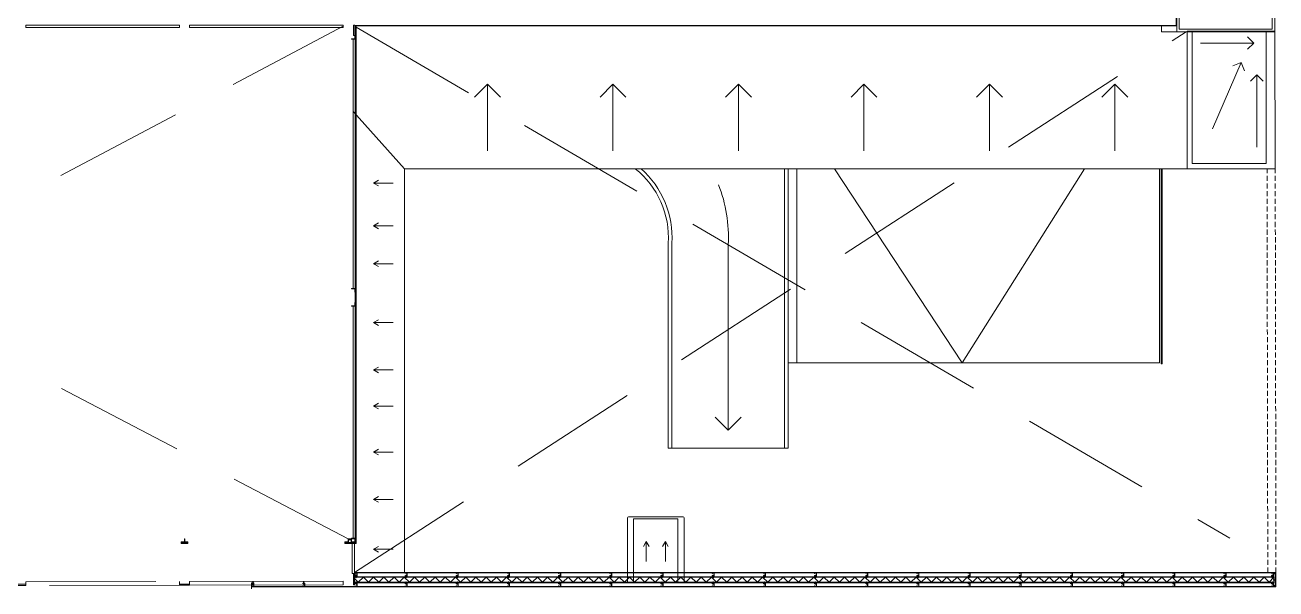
# Model space of a CAD drawing. Header units: millimetres. Extents: x 94 to 213, y 50 to 116.
# Drawn here: x 152 to 213.1, y 49.6 to 77.1 of the extents above; entities that cross this region are included whole.
import ezdxf

# ---------------------------------------------------------------- set-up
doc = ezdxf.new("R2010")
doc.units = ezdxf.units.MM
for name, pattern in [('HIDDEN', [9.525, 6.35, -3.175]), ('OCASA_TODAS_r08$0$CONTINUA', [0]), ('OCASA_TODAS_r08$0$HIDDEN', [0.375, 0.25, -0.125])]:
    doc.linetypes.add(name, pattern=pattern)
for name, color, linetype, lineweight in [('OCASA_TODAS_r08$0$CERRAMIENTO CHAPA', 252, 'Continuous', 20), ('OCASA_TODAS_r08$0$LINEA_DE_PROYECCION', 252, 'HIDDEN', 15), ('OCASA_TODAS_r08$0$MURO BLOQUE CEMENTO 12', 252, 'Continuous', 20), ('OCASA_TODAS_r08$0$MURO BLOQUE CEMENTO 18', 252, 'Continuous', 20), ('OCASA_TODAS_r08$0$REVOQUES', 251, 'Continuous', 15), ('OCASA_TODAS_r08$0$SEGUNDO PLANO', 251, 'Continuous', 15), ('OCASA_TODAS_r08$0$SOLADOS', 8, 'Continuous', 15), ('OCASA_TODAS_r08$0$VEREDA', 251, 'Continuous', 15), ('OCASA_TODAS_r08$0$VIGAS', 9, 'Continuous', 15)]:
    doc.layers.add(name, color=color, linetype=linetype, lineweight=lineweight)

# ---------------------------------------------------------------- blocks, each defined once
blk = doc.blocks.new('OCASA_TODAS_r08$0$DSDASSSSSSSS')
at = {"layer": 'OCASA_TODAS_r08$0$VEREDA'}
for p, q in [((-550.717634, -689.215439), (-595.694427, -689.215439)), ((-595.694427, -689.215439), (-595.694427, -689.515439)), ((-550.742634, -689.240439), (-595.669427, -689.240439)), ((-595.669427, -689.240439), (-595.669427, -689.490439)), ((-595.462634, -689.490439), (-595.212634, -689.240439)), ((-594.962634, -689.490439), (-595.212634, -689.240439)), ((-594.962634, -689.490439), (-594.712634, -689.240439)), ((-594.462634, -689.490439), (-594.712634, -689.240439)), ((-594.462634, -689.490439), (-594.212634, -689.240439)), ((-593.962634, -689.490439), (-594.212634, -689.240439)), ((-593.962634, -689.490439), (-593.712634, -689.240439)), ((-593.462634, -689.490439), (-593.712634, -689.240439)), ((-593.462634, -689.490439), (-593.212634, -689.240439)), ((-592.962634, -689.490439), (-593.212634, -689.240439)), ((-592.962634, -689.490439), (-592.712634, -689.240439)), ((-592.462634, -689.490439), (-592.712634, -689.240439)), ((-592.462634, -689.490439), (-592.212634, -689.240439)), ((-591.962634, -689.490439), (-592.212634, -689.240439)), ((-591.962634, -689.490439), (-591.712634, -689.240439)), ((-591.462634, -689.490439), (-591.712634, -689.240439)), ((-591.462634, -689.490439), (-591.212634, -689.240439)), ((-590.962634, -689.490439), (-591.212634, -689.240439)), ((-590.962634, -689.490439), (-590.712634, -689.240439)), ((-590.462634, -689.490439), (-590.712634, -689.240439)), ((-590.462634, -689.490439), (-590.212634, -689.240439)), ((-589.962634, -689.490439), (-590.212634, -689.240439)), ((-589.962634, -689.490439), (-589.712634, -689.240439)), ((-589.462634, -689.490439), (-589.712634, -689.240439)), ((-589.462634, -689.490439), (-589.212634, -689.240439)), ((-588.962634, -689.490439), (-589.212634, -689.240439)), ((-588.962634, -689.490439), (-588.712634, -689.240439)), ((-588.462634, -689.490439), (-588.712634, -689.240439)), ((-588.462634, -689.490439), (-588.212634, -689.240439)), ((-587.962634, -689.490439), (-588.212634, -689.240439)), ((-587.962634, -689.490439), (-587.712634, -689.240439)), ((-587.462634, -689.490439), (-587.712634, -689.240439)), ((-587.462634, -689.490439), (-587.212634, -689.240439)), ((-586.962634, -689.490439), (-587.212634, -689.240439)), ((-586.962634, -689.490439), (-586.712634, -689.240439)), ((-586.462634, -689.490439), (-586.712634, -689.240439)), ((-586.462634, -689.490439), (-586.212634, -689.240439)), ((-585.962634, -689.490439), (-586.212634, -689.240439)), ((-585.962634, -689.490439), (-585.712634, -689.240439)), ((-585.462634, -689.490439), (-585.712634, -689.240439)), ((-585.462634, -689.490439), (-585.212634, -689.240439)), ((-584.962634, -689.490439), (-585.212634, -689.240439)), ((-584.962634, -689.490439), (-584.712634, -689.240439)), ((-584.462634, -689.490439), (-584.712634, -689.240439)), ((-584.462634, -689.490439), (-584.212634, -689.240439)), ((-583.962634, -689.490439), (-584.212634, -689.240439)), ((-583.962634, -689.490439), (-583.712634, -689.240439)), ((-583.462634, -689.490439), (-583.712634, -689.240439)), ((-583.462634, -689.490439), (-583.212634, -689.240439)), ((-582.962634, -689.490439), (-583.212634, -689.240439)), ((-582.962634, -689.490439), (-582.712634, -689.240439)), ((-582.462634, -689.490439), (-582.712634, -689.240439)), ((-582.462634, -689.490439), (-582.212634, -689.240439)), ((-581.962634, -689.490439), (-582.212634, -689.240439)), ((-581.962634, -689.490439), (-581.712634, -689.240439)), ((-581.462634, -689.490439), (-581.712634, -689.240439)), ((-581.462634, -689.490439), (-581.212634, -689.240439)), ((-580.962634, -689.490439), (-581.212634, -689.240439)), ((-580.962634, -689.490439), (-580.712634, -689.240439)), ((-580.462634, -689.490439), (-580.712634, -689.240439)), ((-580.462634, -689.490439), (-580.212634, -689.240439)), ((-579.962634, -689.490439), (-580.212634, -689.240439)), ((-579.962634, -689.490439), (-579.712634, -689.240439)), ((-579.462634, -689.490439), (-579.712634, -689.240439)), ((-579.462634, -689.490439), (-579.212634, -689.240439)), ((-578.962634, -689.490439), (-579.212634, -689.240439)), ((-578.962634, -689.490439), (-578.712634, -689.240439)), ((-578.462634, -689.490439), (-578.712634, -689.240439)), ((-578.462634, -689.490439), (-578.212634, -689.240439)), ((-577.962634, -689.490439), (-578.212634, -689.240439)), ((-577.962634, -689.490439), (-577.712634, -689.240439)), ((-577.462634, -689.490439), (-577.712634, -689.240439)), ((-577.462634, -689.490439), (-577.212634, -689.240439)), ((-576.962634, -689.490439), (-577.212634, -689.240439)), ((-576.962634, -689.490439), (-576.712634, -689.240439)), ((-576.462634, -689.490439), (-576.712634, -689.240439)), ((-576.462634, -689.490439), (-576.212634, -689.240439)), ((-575.962634, -689.490439), (-576.212634, -689.240439)), ((-575.962634, -689.490439), (-575.712634, -689.240439)), ((-575.462634, -689.490439), (-575.712634, -689.240439)), ((-575.462634, -689.490439), (-575.212634, -689.240439)), ((-574.962634, -689.490439), (-575.212634, -689.240439)), ((-574.962634, -689.490439), (-574.712634, -689.240439)), ((-574.462634, -689.490439), (-574.712634, -689.240439)), ((-574.462634, -689.490439), (-574.212634, -689.240439)), ((-573.962634, -689.490439), (-574.212634, -689.240439)), ((-573.962634, -689.490439), (-573.712634, -689.240439)), ((-573.462634, -689.490439), (-573.712634, -689.240439)), ((-573.462634, -689.490439), (-573.212634, -689.240439)), ((-572.962634, -689.490439), (-573.212634, -689.240439)), ((-572.962634, -689.490439), (-572.712634, -689.240439)), ((-572.462634, -689.490439), (-572.712634, -689.240439)), ((-572.462634, -689.490439), (-572.212634, -689.240439)), ((-571.962634, -689.490439), (-572.212634, -689.240439)), ((-571.962634, -689.490439), (-571.712634, -689.240439)), ((-571.462634, -689.490439), (-571.712634, -689.240439)), ((-571.462634, -689.490439), (-571.212634, -689.240439)), ((-570.962634, -689.490439), (-571.212634, -689.240439)), ((-570.962634, -689.490439), (-570.712634, -689.240439)), ((-570.462634, -689.490439), (-570.712634, -689.240439)), ((-570.462634, -689.490439), (-570.212634, -689.240439)), ((-569.962634, -689.490439), (-570.212634, -689.240439)), ((-569.962634, -689.490439), (-569.712634, -689.240439)), ((-569.462634, -689.490439), (-569.712634, -689.240439)), ((-569.462634, -689.490439), (-569.212634, -689.240439)), ((-568.962634, -689.490439), (-569.212634, -689.240439)), ((-568.962634, -689.490439), (-568.712634, -689.240439)), ((-568.462634, -689.490439), (-568.712634, -689.240439)), ((-568.462634, -689.490439), (-568.212634, -689.240439)), ((-567.962634, -689.490439), (-568.212634, -689.240439)), ((-567.962634, -689.490439), (-567.712634, -689.240439)), ((-567.462634, -689.490439), (-567.712634, -689.240439)), ((-567.462634, -689.490439), (-567.212634, -689.240439)), ((-566.962634, -689.490439), (-567.212634, -689.240439)), ((-566.962634, -689.490439), (-566.712634, -689.240439)), ((-566.462634, -689.490439), (-566.712634, -689.240439)), ((-566.462634, -689.490439), (-566.212634, -689.240439)), ((-565.962634, -689.490439), (-566.212634, -689.240439)), ((-565.962634, -689.490439), (-565.712634, -689.240439)), ((-565.462634, -689.490439), (-565.712634, -689.240439)), ((-565.462634, -689.490439), (-565.212634, -689.240439)), ((-564.962634, -689.490439), (-565.212634, -689.240439)), ((-564.962634, -689.490439), (-564.712634, -689.240439)), ((-564.462634, -689.490439), (-564.712634, -689.240439)), ((-564.462634, -689.490439), (-564.212634, -689.240439)), ((-563.962634, -689.490439), (-564.212634, -689.240439)), ((-563.962634, -689.490439), (-563.712634, -689.240439)), ((-563.462634, -689.490439), (-563.712634, -689.240439)), ((-563.462634, -689.490439), (-563.212634, -689.240439)), ((-562.962634, -689.490439), (-563.212634, -689.240439)), ((-562.962634, -689.490439), (-562.712634, -689.240439)), ((-562.462634, -689.490439), (-562.712634, -689.240439)), ((-562.462634, -689.490439), (-562.212634, -689.240439)), ((-561.962634, -689.490439), (-562.212634, -689.240439)), ((-561.962634, -689.490439), (-561.712634, -689.240439)), ((-561.462634, -689.490439), (-561.712634, -689.240439)), ((-561.462634, -689.490439), (-561.212634, -689.240439)), ((-560.962634, -689.490439), (-561.212634, -689.240439)), ((-560.962634, -689.490439), (-560.712634, -689.240439)), ((-560.462634, -689.490439), (-560.712634, -689.240439)), ((-560.462634, -689.490439), (-560.212634, -689.240439)), ((-559.962634, -689.490439), (-560.212634, -689.240439)), ((-559.962634, -689.490439), (-559.712634, -689.240439)), ((-559.462634, -689.490439), (-559.712634, -689.240439)), ((-559.462634, -689.490439), (-559.212634, -689.240439)), ((-558.962634, -689.490439), (-559.212634, -689.240439)), ((-558.962634, -689.490439), (-558.712634, -689.240439)), ((-558.462634, -689.490439), (-558.712634, -689.240439)), ((-558.462634, -689.490439), (-558.212634, -689.240439)), ((-557.962634, -689.490439), (-558.212634, -689.240439)), ((-557.962634, -689.490439), (-557.712634, -689.240439)), ((-557.462634, -689.490439), (-557.712634, -689.240439)), ((-557.462634, -689.490439), (-557.212634, -689.240439)), ((-556.962634, -689.490439), (-557.212634, -689.240439)), ((-556.962634, -689.490439), (-556.712634, -689.240439)), ((-556.462634, -689.490439), (-556.712634, -689.240439)), ((-556.462634, -689.490439), (-556.212634, -689.240439)), ((-555.962634, -689.490439), (-556.212634, -689.240439)), ((-555.962634, -689.490439), (-555.712634, -689.240439)), ((-555.462634, -689.490439), (-555.712634, -689.240439)), ((-555.462634, -689.490439), (-555.212634, -689.240439)), ((-554.962634, -689.490439), (-555.212634, -689.240439)), ((-554.962634, -689.490439), (-554.712634, -689.240439)), ((-554.462634, -689.490439), (-554.712634, -689.240439)), ((-554.462634, -689.490439), (-554.212634, -689.240439)), ((-553.962634, -689.490439), (-554.212634, -689.240439)), ((-553.962634, -689.490439), (-553.712634, -689.240439)), ((-553.462634, -689.490439), (-553.712634, -689.240439)), ((-553.462634, -689.490439), (-553.212634, -689.240439)), ((-552.962634, -689.490439), (-553.212634, -689.240439)), ((-552.962634, -689.490439), (-552.712634, -689.240439)), ((-552.462634, -689.490439), (-552.712634, -689.240439)), ((-552.462634, -689.490439), (-552.212634, -689.240439)), ((-551.962634, -689.490439), (-552.212634, -689.240439)), ((-551.962634, -689.490439), (-551.712634, -689.240439)), ((-551.462634, -689.490439), (-551.712634, -689.240439)), ((-551.462634, -689.490439), (-551.212634, -689.240439)), ((-550.962634, -689.490439), (-551.212634, -689.240439)), ((-550.962634, -689.490439), (-550.742634, -689.240439)), ((-550.742634, -689.490439), (-550.742634, -689.240439)), ((-550.717634, -689.515439), (-550.717634, -689.215439)), ((-595.694427, -689.515439), (-550.717634, -689.515439)), ((-595.462634, -689.490439), (-595.669427, -689.283646)), ((-550.742634, -689.490439), (-595.669427, -689.490439))]:
    blk.add_line(p, q, dxfattribs=at)

msp = doc.modelspace()

# ---------------------------------------------------------------- linework, layer by layer
at = {"layer": 'OCASA_TODAS_r08$0$CERRAMIENTO CHAPA'}
for p, q in [((168.132089, 50.371963), (213.105738, 50.371963)), ((168.132089, 50.351963), (168.132089, 50.371963)), ((168.132089, 50.351963), (213.105738, 50.351963)), ((213.030944, 50.351963), (213.030944, 50.371963)), ((163.092174, 49.871933), (163.092174, 49.821963)), ((163.092174, 49.871933), (163.092174, 49.571933)), ((163.092174, 49.691963), (213.105738, 49.691963)), ((163.092174, 49.691963), (163.092174, 49.671963)), ((163.092174, 49.671963), (213.105738, 49.671963)), ((213.105738, 49.691963), (213.105738, 49.671963))]:
    msp.add_line(p, q, dxfattribs=at)
for points in [[(168.138934, 77.091177), (208.263616, 77.091177), (208.263616, 90.831086), (208.293616, 90.831086), (208.293616, 77.061177), (168.138934, 77.061177)], [(168.162321, 77.051825), (168.162177, 51.845998)], [(168.212177, 77.051825), (168.212177, 51.845998)], [(168.062344, 76.41977), (168.062324, 64.242894)], [(168.062265, 63.380894), (168.062246, 52.047998)], [(167.83341, 52.023899), (167.83341, 51.973899), (167.960178, 51.973899), (167.960178, 52.023899), (167.83341, 52.023899)], [(167.65341, 51.845998), (167.65341, 51.795998), (168.212177, 51.795998), (168.212177, 51.845998), (167.65341, 51.845998)], [(168.252089, 50.191963), (168.252089, 50.171963), (168.132089, 50.171963), (168.132089, 50.351963), (168.152089, 50.351963), (168.152089, 50.191963), (168.252089, 50.191963)], [(168.162089, 50.223963), (168.152089, 50.223963), (168.152089, 50.191963), (168.252089, 50.191963), (168.252089, 50.351963), (168.152089, 50.351963), (168.152089, 50.319963), (168.162089, 50.319963), (168.162089, 50.341963), (168.242089, 50.341963), (168.242089, 50.201963), (168.162089, 50.201963), (168.162089, 50.223963)], [(170.605526, 50.223963), (170.595526, 50.223963), (170.595526, 50.191963), (170.695526, 50.191963), (170.695526, 50.351963), (170.595526, 50.351963), (170.595526, 50.319963), (170.605526, 50.319963), (170.605526, 50.341963), (170.685526, 50.341963), (170.685526, 50.201963), (170.605526, 50.201963), (170.605526, 50.223963)], [(173.105526, 50.223963), (173.095526, 50.223963), (173.095526, 50.191963), (173.195526, 50.191963), (173.195526, 50.351963), (173.095526, 50.351963), (173.095526, 50.319963), (173.105526, 50.319963), (173.105526, 50.341963), (173.185526, 50.341963), (173.185526, 50.201963), (173.105526, 50.201963), (173.105526, 50.223963)], [(175.605526, 50.223963), (175.595526, 50.223963), (175.595526, 50.191963), (175.695526, 50.191963), (175.695526, 50.351963), (175.595526, 50.351963), (175.595526, 50.319963), (175.605526, 50.319963), (175.605526, 50.341963), (175.685526, 50.341963), (175.685526, 50.201963), (175.605526, 50.201963), (175.605526, 50.223963)], [(178.105526, 50.223963), (178.095526, 50.223963), (178.095526, 50.191963), (178.195526, 50.191963), (178.195526, 50.351963), (178.095526, 50.351963), (178.095526, 50.319963), (178.105526, 50.319963), (178.105526, 50.341963), (178.185526, 50.341963), (178.185526, 50.201963), (178.105526, 50.201963), (178.105526, 50.223963)], [(180.605526, 50.223963), (180.595526, 50.223963), (180.595526, 50.191963), (180.695526, 50.191963), (180.695526, 50.351963), (180.595526, 50.351963), (180.595526, 50.319963), (180.605526, 50.319963), (180.605526, 50.341963), (180.685526, 50.341963), (180.685526, 50.201963), (180.605526, 50.201963), (180.605526, 50.223963)], [(183.105526, 50.223963), (183.095526, 50.223963), (183.095526, 50.191963), (183.195526, 50.191963), (183.195526, 50.351963), (183.095526, 50.351963), (183.095526, 50.319963), (183.105526, 50.319963), (183.105526, 50.341963), (183.185526, 50.341963), (183.185526, 50.201963), (183.105526, 50.201963), (183.105526, 50.223963)], [(185.605526, 50.223963), (185.595526, 50.223963), (185.595526, 50.191963), (185.695526, 50.191963), (185.695526, 50.351963), (185.595526, 50.351963), (185.595526, 50.319963), (185.605526, 50.319963), (185.605526, 50.341963), (185.685526, 50.341963), (185.685526, 50.201963), (185.605526, 50.201963), (185.605526, 50.223963)], [(188.105526, 50.223963), (188.095526, 50.223963), (188.095526, 50.191963), (188.195526, 50.191963), (188.195526, 50.351963), (188.095526, 50.351963), (188.095526, 50.319963), (188.105526, 50.319963), (188.105526, 50.341963), (188.185526, 50.341963), (188.185526, 50.201963), (188.105526, 50.201963), (188.105526, 50.223963)], [(190.605526, 50.223963), (190.595526, 50.223963), (190.595526, 50.191963), (190.695526, 50.191963), (190.695526, 50.351963), (190.595526, 50.351963), (190.595526, 50.319963), (190.605526, 50.319963), (190.605526, 50.341963), (190.685526, 50.341963), (190.685526, 50.201963), (190.605526, 50.201963), (190.605526, 50.223963)], [(193.105526, 50.223963), (193.095526, 50.223963), (193.095526, 50.191963), (193.195526, 50.191963), (193.195526, 50.351963), (193.095526, 50.351963), (193.095526, 50.319963), (193.105526, 50.319963), (193.105526, 50.341963), (193.185526, 50.341963), (193.185526, 50.201963), (193.105526, 50.201963), (193.105526, 50.223963)], [(195.605526, 50.223963), (195.595526, 50.223963), (195.595526, 50.191963), (195.695526, 50.191963), (195.695526, 50.351963), (195.595526, 50.351963), (195.595526, 50.319963), (195.605526, 50.319963), (195.605526, 50.341963), (195.685526, 50.341963), (195.685526, 50.201963), (195.605526, 50.201963), (195.605526, 50.223963)], [(198.105526, 50.223963), (198.095526, 50.223963), (198.095526, 50.191963), (198.195526, 50.191963), (198.195526, 50.351963), (198.095526, 50.351963), (198.095526, 50.319963), (198.105526, 50.319963), (198.105526, 50.341963), (198.185526, 50.341963), (198.185526, 50.201963), (198.105526, 50.201963), (198.105526, 50.223963)], [(200.605526, 50.223963), (200.595526, 50.223963), (200.595526, 50.191963), (200.695526, 50.191963), (200.695526, 50.351963), (200.595526, 50.351963), (200.595526, 50.319963), (200.605526, 50.319963), (200.605526, 50.341963), (200.685526, 50.341963), (200.685526, 50.201963), (200.605526, 50.201963), (200.605526, 50.223963)], [(203.105526, 50.223963), (203.095526, 50.223963), (203.095526, 50.191963), (203.195526, 50.191963), (203.195526, 50.351963), (203.095526, 50.351963), (203.095526, 50.319963), (203.105526, 50.319963), (203.105526, 50.341963), (203.185526, 50.341963), (203.185526, 50.201963), (203.105526, 50.201963), (203.105526, 50.223963)], [(205.605526, 50.223963), (205.595526, 50.223963), (205.595526, 50.191963), (205.695526, 50.191963), (205.695526, 50.351963), (205.595526, 50.351963), (205.595526, 50.319963), (205.605526, 50.319963), (205.605526, 50.341963), (205.685526, 50.341963), (205.685526, 50.201963), (205.605526, 50.201963), (205.605526, 50.223963)], [(208.105526, 50.223963), (208.095526, 50.223963), (208.095526, 50.191963), (208.195526, 50.191963), (208.195526, 50.351963), (208.095526, 50.351963), (208.095526, 50.319963), (208.105526, 50.319963), (208.105526, 50.341963), (208.185526, 50.341963), (208.185526, 50.201963), (208.105526, 50.201963), (208.105526, 50.223963)], [(210.605526, 50.223963), (210.595526, 50.223963), (210.595526, 50.191963), (210.695526, 50.191963), (210.695526, 50.351963), (210.595526, 50.351963), (210.595526, 50.319963), (210.605526, 50.319963), (210.605526, 50.341963), (210.685526, 50.341963), (210.685526, 50.201963), (210.605526, 50.201963), (210.605526, 50.223963)], [(212.920944, 50.223963), (212.910944, 50.223963), (212.910944, 50.191963), (213.010944, 50.191963), (213.010944, 50.351963), (212.910944, 50.351963), (212.910944, 50.319963), (212.920944, 50.319963), (212.920944, 50.341963), (213.000944, 50.341963), (213.000944, 50.201963), (212.920944, 50.201963), (212.920944, 50.223963)], [(212.910944, 50.191963), (212.910944, 50.171963), (213.030944, 50.171963), (213.030944, 50.351963), (213.010944, 50.351963), (213.010944, 50.191963), (212.910944, 50.191963)], [(213.045344, 50.344963), (213.045344, 50.349463), (213.030944, 50.349463), (213.030944, 50.304463), (213.102944, 50.304463), (213.102944, 50.349463), (213.088544, 50.349463), (213.088544, 50.344963), (213.098444, 50.344963), (213.098444, 50.308963), (213.035444, 50.308963), (213.035444, 50.344963), (213.045344, 50.344963)], [(163.212174, 49.851963), (163.212174, 49.871963), (163.092174, 49.871963), (163.092174, 49.691963), (163.112174, 49.691963), (163.112174, 49.851963), (163.212174, 49.851963)], [(163.122174, 49.819963), (163.112174, 49.819963), (163.112174, 49.851963), (163.212174, 49.851963), (163.212174, 49.691963), (163.112174, 49.691963), (163.112174, 49.723963), (163.122174, 49.723963), (163.122174, 49.701963), (163.202174, 49.701963), (163.202174, 49.841963), (163.122174, 49.841963), (163.122174, 49.819963)], [(165.605526, 49.819963), (165.595526, 49.819963), (165.595526, 49.851963), (165.695526, 49.851963), (165.695526, 49.691963), (165.595526, 49.691963), (165.595526, 49.723963), (165.605526, 49.723963), (165.605526, 49.701963), (165.685526, 49.701963), (165.685526, 49.841963), (165.605526, 49.841963), (165.605526, 49.819963)], [(168.162089, 49.819963), (168.152089, 49.819963), (168.152089, 49.851963), (168.252089, 49.851963), (168.252089, 49.691963), (168.152089, 49.691963), (168.152089, 49.723963), (168.162089, 49.723963), (168.162089, 49.701963), (168.242089, 49.701963), (168.242089, 49.841963), (168.162089, 49.841963), (168.162089, 49.819963)], [(170.605526, 49.819963), (170.595526, 49.819963), (170.595526, 49.851963), (170.695526, 49.851963), (170.695526, 49.691963), (170.595526, 49.691963), (170.595526, 49.723963), (170.605526, 49.723963), (170.605526, 49.701963), (170.685526, 49.701963), (170.685526, 49.841963), (170.605526, 49.841963), (170.605526, 49.819963)], [(173.105526, 49.819963), (173.095526, 49.819963), (173.095526, 49.851963), (173.195526, 49.851963), (173.195526, 49.691963), (173.095526, 49.691963), (173.095526, 49.723963), (173.105526, 49.723963), (173.105526, 49.701963), (173.185526, 49.701963), (173.185526, 49.841963), (173.105526, 49.841963), (173.105526, 49.819963)], [(175.605526, 49.819963), (175.595526, 49.819963), (175.595526, 49.851963), (175.695526, 49.851963), (175.695526, 49.691963), (175.595526, 49.691963), (175.595526, 49.723963), (175.605526, 49.723963), (175.605526, 49.701963), (175.685526, 49.701963), (175.685526, 49.841963), (175.605526, 49.841963), (175.605526, 49.819963)], [(178.105526, 49.819963), (178.095526, 49.819963), (178.095526, 49.851963), (178.195526, 49.851963), (178.195526, 49.691963), (178.095526, 49.691963), (178.095526, 49.723963), (178.105526, 49.723963), (178.105526, 49.701963), (178.185526, 49.701963), (178.185526, 49.841963), (178.105526, 49.841963), (178.105526, 49.819963)], [(180.605526, 49.819963), (180.595526, 49.819963), (180.595526, 49.851963), (180.695526, 49.851963), (180.695526, 49.691963), (180.595526, 49.691963), (180.595526, 49.723963), (180.605526, 49.723963), (180.605526, 49.701963), (180.685526, 49.701963), (180.685526, 49.841963), (180.605526, 49.841963), (180.605526, 49.819963)], [(183.105526, 49.819963), (183.095526, 49.819963), (183.095526, 49.851963), (183.195526, 49.851963), (183.195526, 49.691963), (183.095526, 49.691963), (183.095526, 49.723963), (183.105526, 49.723963), (183.105526, 49.701963), (183.185526, 49.701963), (183.185526, 49.841963), (183.105526, 49.841963), (183.105526, 49.819963)], [(185.605526, 49.819963), (185.595526, 49.819963), (185.595526, 49.851963), (185.695526, 49.851963), (185.695526, 49.691963), (185.595526, 49.691963), (185.595526, 49.723963), (185.605526, 49.723963), (185.605526, 49.701963), (185.685526, 49.701963), (185.685526, 49.841963), (185.605526, 49.841963), (185.605526, 49.819963)], [(188.105526, 49.819963), (188.095526, 49.819963), (188.095526, 49.851963), (188.195526, 49.851963), (188.195526, 49.691963), (188.095526, 49.691963), (188.095526, 49.723963), (188.105526, 49.723963), (188.105526, 49.701963), (188.185526, 49.701963), (188.185526, 49.841963), (188.105526, 49.841963), (188.105526, 49.819963)], [(190.605526, 49.819963), (190.595526, 49.819963), (190.595526, 49.851963), (190.695526, 49.851963), (190.695526, 49.691963), (190.595526, 49.691963), (190.595526, 49.723963), (190.605526, 49.723963), (190.605526, 49.701963), (190.685526, 49.701963), (190.685526, 49.841963), (190.605526, 49.841963), (190.605526, 49.819963)], [(193.105526, 49.819963), (193.095526, 49.819963), (193.095526, 49.851963), (193.195526, 49.851963), (193.195526, 49.691963), (193.095526, 49.691963), (193.095526, 49.723963), (193.105526, 49.723963), (193.105526, 49.701963), (193.185526, 49.701963), (193.185526, 49.841963), (193.105526, 49.841963), (193.105526, 49.819963)], [(195.605526, 49.819963), (195.595526, 49.819963), (195.595526, 49.851963), (195.695526, 49.851963), (195.695526, 49.691963), (195.595526, 49.691963), (195.595526, 49.723963), (195.605526, 49.723963), (195.605526, 49.701963), (195.685526, 49.701963), (195.685526, 49.841963), (195.605526, 49.841963), (195.605526, 49.819963)], [(198.105526, 49.819963), (198.095526, 49.819963), (198.095526, 49.851963), (198.195526, 49.851963), (198.195526, 49.691963), (198.095526, 49.691963), (198.095526, 49.723963), (198.105526, 49.723963), (198.105526, 49.701963), (198.185526, 49.701963), (198.185526, 49.841963), (198.105526, 49.841963), (198.105526, 49.819963)], [(200.605526, 49.819963), (200.595526, 49.819963), (200.595526, 49.851963), (200.695526, 49.851963), (200.695526, 49.691963), (200.595526, 49.691963), (200.595526, 49.723963), (200.605526, 49.723963), (200.605526, 49.701963), (200.685526, 49.701963), (200.685526, 49.841963), (200.605526, 49.841963), (200.605526, 49.819963)], [(203.105526, 49.819963), (203.095526, 49.819963), (203.095526, 49.851963), (203.195526, 49.851963), (203.195526, 49.691963), (203.095526, 49.691963), (203.095526, 49.723963), (203.105526, 49.723963), (203.105526, 49.701963), (203.185526, 49.701963), (203.185526, 49.841963), (203.105526, 49.841963), (203.105526, 49.819963)], [(205.605526, 49.819963), (205.595526, 49.819963), (205.595526, 49.851963), (205.695526, 49.851963), (205.695526, 49.691963), (205.595526, 49.691963), (205.595526, 49.723963), (205.605526, 49.723963), (205.605526, 49.701963), (205.685526, 49.701963), (205.685526, 49.841963), (205.605526, 49.841963), (205.605526, 49.819963)], [(208.105526, 49.819963), (208.095526, 49.819963), (208.095526, 49.851963), (208.195526, 49.851963), (208.195526, 49.691963), (208.095526, 49.691963), (208.095526, 49.723963), (208.105526, 49.723963), (208.105526, 49.701963), (208.185526, 49.701963), (208.185526, 49.841963), (208.105526, 49.841963), (208.105526, 49.819963)], [(210.605526, 49.819963), (210.595526, 49.819963), (210.595526, 49.851963), (210.695526, 49.851963), (210.695526, 49.691963), (210.595526, 49.691963), (210.595526, 49.723963), (210.605526, 49.723963), (210.605526, 49.701963), (210.685526, 49.701963), (210.685526, 49.841963), (210.605526, 49.841963), (210.605526, 49.819963)], [(212.910944, 49.851963), (212.910944, 49.871963), (213.030944, 49.871963), (213.030944, 49.691963), (213.010944, 49.691963), (213.010944, 49.851963), (212.910944, 49.851963)], [(212.920944, 49.819963), (212.910944, 49.819963), (212.910944, 49.851963), (213.010944, 49.851963), (213.010944, 49.691963), (212.910944, 49.691963), (212.910944, 49.723963), (212.920944, 49.723963), (212.920944, 49.701963), (213.000944, 49.701963), (213.000944, 49.841963), (212.920944, 49.841963), (212.920944, 49.819963)], [(213.045344, 50.037894), (213.045344, 50.042394), (213.030944, 50.042394), (213.030944, 49.997394), (213.102944, 49.997394), (213.102944, 50.042394), (213.088544, 50.042394), (213.088544, 50.037894), (213.098444, 50.037894), (213.098444, 50.001894), (213.035444, 50.001894), (213.035444, 50.037894), (213.045344, 50.037894)], [(213.045344, 49.748992), (213.045344, 49.753492), (213.030944, 49.753492), (213.030944, 49.708492), (213.102944, 49.708492), (213.102944, 49.753492), (213.088544, 49.753492), (213.088544, 49.748992), (213.098444, 49.748992), (213.098444, 49.712992), (213.035444, 49.712992), (213.035444, 49.748992), (213.045344, 49.748992)]]:
    msp.add_lwpolyline(points, dxfattribs=at)
for points in [[(167.984146, 76.41977), (167.984146, 76.43977), (168.142048, 76.43977), (168.142048, 76.59977), (168.162048, 76.59977), (168.162048, 76.41977)], [(167.984345, 64.242142), (167.984345, 64.222142), (168.142246, 64.222142), (168.142246, 64.062142), (168.162246, 64.062142), (168.162246, 64.242142)], [(167.984341, 63.380894), (167.984341, 63.400894), (168.142242, 63.400894), (168.142242, 63.560894), (168.162242, 63.560894), (168.162242, 63.380894)], [(167.83341, 52.023899), (167.81341, 52.023899), (167.81341, 51.865998), (167.65341, 51.865998), (167.65341, 51.845998), (167.83341, 51.845998)], [(167.960178, 52.023899), (167.980178, 52.023899), (167.980178, 51.865998), (168.140178, 51.865998), (168.140178, 51.845998), (167.960178, 51.845998)], [(167.984276, 52.047998), (167.984276, 52.027998), (168.142178, 52.027998), (168.142178, 51.867998), (168.162178, 51.867998), (168.162178, 52.047998)], [(168.222089, 50.233963), (168.182089, 50.233963), (168.182089, 50.243963), (168.222089, 50.243963)], [(168.212089, 50.120098), (168.192089, 50.120098), (168.192089, 50.233963), (168.212089, 50.233963)], [(170.665526, 50.233963), (170.625526, 50.233963), (170.625526, 50.243963), (170.665526, 50.243963)], [(170.655526, 50.120098), (170.635526, 50.120098), (170.635526, 50.233963), (170.655526, 50.233963)], [(173.165526, 50.233963), (173.125526, 50.233963), (173.125526, 50.243963), (173.165526, 50.243963)], [(173.155526, 50.120098), (173.135526, 50.120098), (173.135526, 50.233963), (173.155526, 50.233963)], [(175.665526, 50.233963), (175.625526, 50.233963), (175.625526, 50.243963), (175.665526, 50.243963)], [(175.655526, 50.120098), (175.635526, 50.120098), (175.635526, 50.233963), (175.655526, 50.233963)], [(178.165526, 50.233963), (178.125526, 50.233963), (178.125526, 50.243963), (178.165526, 50.243963)], [(178.155526, 50.120098), (178.135526, 50.120098), (178.135526, 50.233963), (178.155526, 50.233963)], [(180.665526, 50.233963), (180.625526, 50.233963), (180.625526, 50.243963), (180.665526, 50.243963)], [(180.655526, 50.120098), (180.635526, 50.120098), (180.635526, 50.233963), (180.655526, 50.233963)], [(183.165526, 50.233963), (183.125526, 50.233963), (183.125526, 50.243963), (183.165526, 50.243963)], [(183.155526, 50.120098), (183.135526, 50.120098), (183.135526, 50.233963), (183.155526, 50.233963)], [(185.665526, 50.233963), (185.625526, 50.233963), (185.625526, 50.243963), (185.665526, 50.243963)], [(185.655526, 50.120098), (185.635526, 50.120098), (185.635526, 50.233963), (185.655526, 50.233963)], [(188.165526, 50.233963), (188.125526, 50.233963), (188.125526, 50.243963), (188.165526, 50.243963)], [(188.155526, 50.120098), (188.135526, 50.120098), (188.135526, 50.233963), (188.155526, 50.233963)], [(190.665526, 50.233963), (190.625526, 50.233963), (190.625526, 50.243963), (190.665526, 50.243963)], [(190.655526, 50.120098), (190.635526, 50.120098), (190.635526, 50.233963), (190.655526, 50.233963)], [(193.165526, 50.233963), (193.125526, 50.233963), (193.125526, 50.243963), (193.165526, 50.243963)], [(193.155526, 50.120098), (193.135526, 50.120098), (193.135526, 50.233963), (193.155526, 50.233963)], [(195.665526, 50.233963), (195.625526, 50.233963), (195.625526, 50.243963), (195.665526, 50.243963)], [(195.655526, 50.120098), (195.635526, 50.120098), (195.635526, 50.233963), (195.655526, 50.233963)], [(198.165526, 50.233963), (198.125526, 50.233963), (198.125526, 50.243963), (198.165526, 50.243963)], [(198.155526, 50.120098), (198.135526, 50.120098), (198.135526, 50.233963), (198.155526, 50.233963)], [(200.665526, 50.233963), (200.625526, 50.233963), (200.625526, 50.243963), (200.665526, 50.243963)], [(200.655526, 50.120098), (200.635526, 50.120098), (200.635526, 50.233963), (200.655526, 50.233963)], [(203.165526, 50.233963), (203.125526, 50.233963), (203.125526, 50.243963), (203.165526, 50.243963)], [(203.155526, 50.120098), (203.135526, 50.120098), (203.135526, 50.233963), (203.155526, 50.233963)], [(205.665526, 50.233963), (205.625526, 50.233963), (205.625526, 50.243963), (205.665526, 50.243963)], [(205.655526, 50.120098), (205.635526, 50.120098), (205.635526, 50.233963), (205.655526, 50.233963)], [(208.165526, 50.233963), (208.125526, 50.233963), (208.125526, 50.243963), (208.165526, 50.243963)], [(208.155526, 50.120098), (208.135526, 50.120098), (208.135526, 50.233963), (208.155526, 50.233963)], [(210.665526, 50.233963), (210.625526, 50.233963), (210.625526, 50.243963), (210.665526, 50.243963)], [(210.655526, 50.120098), (210.635526, 50.120098), (210.635526, 50.233963), (210.655526, 50.233963)], [(212.980944, 50.233963), (212.940944, 50.233963), (212.940944, 50.243963), (212.980944, 50.243963)], [(212.970944, 50.120098), (212.950944, 50.120098), (212.950944, 50.233963), (212.970944, 50.233963)], [(212.998605, 50.322463), (212.998605, 50.331463), (213.049844, 50.331463), (213.049844, 50.322463)], [(213.049844, 50.317963), (213.049844, 50.335963), (213.054344, 50.335963), (213.054344, 50.317963)], [(213.105738, 49.671963), (213.130738, 49.671963), (213.130738, 50.371963), (213.105738, 50.371963)], [(163.182174, 49.809963), (163.142174, 49.809963), (163.142174, 49.799963), (163.182174, 49.799963)], [(163.172174, 49.923827), (163.152174, 49.923827), (163.152174, 49.809963), (163.172174, 49.809963)], [(165.665526, 49.809963), (165.625526, 49.809963), (165.625526, 49.799963), (165.665526, 49.799963)], [(165.655526, 49.923827), (165.635526, 49.923827), (165.635526, 49.809963), (165.655526, 49.809963)], [(168.222089, 49.809963), (168.182089, 49.809963), (168.182089, 49.799963), (168.222089, 49.799963)], [(168.212089, 49.923827), (168.192089, 49.923827), (168.192089, 49.809963), (168.212089, 49.809963)], [(170.665526, 49.809963), (170.625526, 49.809963), (170.625526, 49.799963), (170.665526, 49.799963)], [(170.655526, 49.923827), (170.635526, 49.923827), (170.635526, 49.809963), (170.655526, 49.809963)], [(173.165526, 49.809963), (173.125526, 49.809963), (173.125526, 49.799963), (173.165526, 49.799963)], [(173.155526, 49.923827), (173.135526, 49.923827), (173.135526, 49.809963), (173.155526, 49.809963)], [(175.665526, 49.809963), (175.625526, 49.809963), (175.625526, 49.799963), (175.665526, 49.799963)], [(175.655526, 49.923827), (175.635526, 49.923827), (175.635526, 49.809963), (175.655526, 49.809963)], [(178.165526, 49.809963), (178.125526, 49.809963), (178.125526, 49.799963), (178.165526, 49.799963)], [(178.155526, 49.923827), (178.135526, 49.923827), (178.135526, 49.809963), (178.155526, 49.809963)], [(180.665526, 49.809963), (180.625526, 49.809963), (180.625526, 49.799963), (180.665526, 49.799963)], [(180.655526, 49.923827), (180.635526, 49.923827), (180.635526, 49.809963), (180.655526, 49.809963)], [(183.165526, 49.809963), (183.125526, 49.809963), (183.125526, 49.799963), (183.165526, 49.799963)], [(183.155526, 49.923827), (183.135526, 49.923827), (183.135526, 49.809963), (183.155526, 49.809963)], [(185.665526, 49.809963), (185.625526, 49.809963), (185.625526, 49.799963), (185.665526, 49.799963)], [(185.655526, 49.923827), (185.635526, 49.923827), (185.635526, 49.809963), (185.655526, 49.809963)], [(188.165526, 49.809963), (188.125526, 49.809963), (188.125526, 49.799963), (188.165526, 49.799963)], [(188.155526, 49.923827), (188.135526, 49.923827), (188.135526, 49.809963), (188.155526, 49.809963)], [(190.665526, 49.809963), (190.625526, 49.809963), (190.625526, 49.799963), (190.665526, 49.799963)], [(190.655526, 49.923827), (190.635526, 49.923827), (190.635526, 49.809963), (190.655526, 49.809963)], [(193.165526, 49.809963), (193.125526, 49.809963), (193.125526, 49.799963), (193.165526, 49.799963)], [(193.155526, 49.923827), (193.135526, 49.923827), (193.135526, 49.809963), (193.155526, 49.809963)], [(195.665526, 49.809963), (195.625526, 49.809963), (195.625526, 49.799963), (195.665526, 49.799963)], [(195.655526, 49.923827), (195.635526, 49.923827), (195.635526, 49.809963), (195.655526, 49.809963)], [(198.165526, 49.809963), (198.125526, 49.809963), (198.125526, 49.799963), (198.165526, 49.799963)], [(198.155526, 49.923827), (198.135526, 49.923827), (198.135526, 49.809963), (198.155526, 49.809963)], [(200.665526, 49.809963), (200.625526, 49.809963), (200.625526, 49.799963), (200.665526, 49.799963)], [(200.655526, 49.923827), (200.635526, 49.923827), (200.635526, 49.809963), (200.655526, 49.809963)], [(203.165526, 49.809963), (203.125526, 49.809963), (203.125526, 49.799963), (203.165526, 49.799963)], [(203.155526, 49.923827), (203.135526, 49.923827), (203.135526, 49.809963), (203.155526, 49.809963)], [(205.665526, 49.809963), (205.625526, 49.809963), (205.625526, 49.799963), (205.665526, 49.799963)], [(205.655526, 49.923827), (205.635526, 49.923827), (205.635526, 49.809963), (205.655526, 49.809963)], [(208.165526, 49.809963), (208.125526, 49.809963), (208.125526, 49.799963), (208.165526, 49.799963)], [(208.155526, 49.923827), (208.135526, 49.923827), (208.135526, 49.809963), (208.155526, 49.809963)], [(210.665526, 49.809963), (210.625526, 49.809963), (210.625526, 49.799963), (210.665526, 49.799963)], [(210.655526, 49.923827), (210.635526, 49.923827), (210.635526, 49.809963), (210.655526, 49.809963)], [(212.980944, 49.809963), (212.940944, 49.809963), (212.940944, 49.799963), (212.980944, 49.799963)], [(212.970944, 49.923827), (212.950944, 49.923827), (212.950944, 49.809963), (212.970944, 49.809963)], [(212.998605, 50.015394), (212.998605, 50.024394), (213.049844, 50.024394), (213.049844, 50.015394)], [(212.998605, 49.726492), (212.998605, 49.735492), (213.049844, 49.735492), (213.049844, 49.726492)], [(213.049844, 50.010894), (213.049844, 50.028894), (213.054344, 50.028894), (213.054344, 50.010894)], [(213.049844, 49.721992), (213.049844, 49.739992), (213.054344, 49.739992), (213.054344, 49.721992)]]:
    msp.add_lwpolyline(points, close=True, dxfattribs=at)
at = {"layer": 'OCASA_TODAS_r08$0$LINEA_DE_PROYECCION'}
for p, q in [((120.072315, 77.051791), (167.822211, 52.022006)), ((120.09109, 51.946998, -0.000011), (167.572319, 77.051825)), ((168.212177, 77.003205), (210.874408, 52.057811)), ((168.131953, 50.370538), (208.752317, 76.778382))]:
    msp.add_line(p, q, dxfattribs=at)
for points in [[(159.813149, 52.023899), (159.813149, 52.023899), (159.813149, 51.865998), (159.653149, 51.865998), (159.653149, 51.845998), (159.813149, 51.845998)], [(159.83043, 52.023899), (159.83043, 52.023899), (159.83043, 51.865998), (159.99043, 51.865998), (159.99043, 51.845998), (159.83043, 51.845998)]]:
    msp.add_lwpolyline(points, close=True, dxfattribs=at)
for points in [[(159.83043, 52.023899), (159.83043, 51.973899), (159.813149, 51.973899), (159.813149, 52.023899), (159.83043, 52.023899)], [(159.653149, 51.845998), (159.653149, 51.795998), (159.99043, 51.795998), (159.99043, 51.845998), (159.653149, 51.845998)], [(151.572193, 49.798764), (152.072193, 49.798764), (152.072193, 49.738764), (151.572193, 49.738764), (151.572193, 49.798764)], [(152.072193, 49.738764), (152.072193, 49.918764), (159.572454, 49.934132), (159.572454, 49.754132), (152.072193, 49.738764)], [(159.572454, 49.814132), (160.072454, 49.814132), (160.072454, 49.754132), (159.572454, 49.754132), (159.572454, 49.814132)]]:
    msp.add_lwpolyline(points, dxfattribs=at)
at = {"layer": 'OCASA_TODAS_r08$0$MURO BLOQUE CEMENTO 12'}
for points in [[(208.294299, 76.779046), (213.074296, 76.77913), (213.003489, 115.722102), (208.293616, 115.722102), (208.294299, 76.779046)], [(168.078934, 77.101048), (168.138934, 77.101048), (168.138934, 76.601048), (168.078934, 76.601048), (168.078934, 77.101048)], [(168.012089, 51.845998), (168.012089, 50.3305), (168.132089, 50.3305)], [(168.132089, 50.3305), (168.132089, 51.845998)], [(168.072089, 50.3305), (168.132089, 50.3305), (168.132089, 49.769499), (168.072089, 49.769499), (168.072089, 50.3305)]]:
    msp.add_lwpolyline(points, dxfattribs=at)
msp.add_lwpolyline([(208.414297, 76.899048), (212.954077, 76.899128), (212.883707, 115.602102), (208.413618, 115.602102)], close=True, dxfattribs=at)
at = {"layer": 'OCASA_TODAS_r08$0$MURO BLOQUE CEMENTO 18'}
for points in [[(152.071903, 77.102047), (152.071903, 76.982047), (159.571903, 76.982047), (159.571903, 77.102047), (152.071903, 77.102047)], [(160.071903, 77.102047), (160.071903, 76.982047), (167.571903, 76.982047), (167.571903, 77.102047), (160.071903, 77.102047)], [(160.072454, 49.754132), (160.072454, 49.934132), (167.572089, 49.949499), (167.572089, 49.769499), (160.072454, 49.754132)]]:
    msp.add_lwpolyline(points, dxfattribs=at)
at = {"layer": 'OCASA_TODAS_r08$0$REVOQUES'}
msp.add_lwpolyline([(207.53967, 77.061177), (207.53967, 76.779033), (213.074296, 76.77913), (213.074255, 76.80157)], dxfattribs=at)
at = {"layer": 'OCASA_TODAS_r08$0$SEGUNDO PLANO', "linetype": 'OCASA_TODAS_r08$0$CONTINUA'}
for p, q in [((212.047938, 76.22629), (211.741732, 76.532496)), ((212.047947, 76.22629), (211.741741, 76.532496)), ((212.048405, 76.226272), (211.742198, 76.532478)), ((212.048405, 76.226272), (209.445384, 76.226272)), ((212.047938, 76.22629), (210.353147, 76.22629)), ((212.047947, 76.22629), (210.353156, 76.22629)), ((212.047938, 76.22629), (211.741732, 75.920083)), ((212.047947, 76.22629), (211.741741, 75.920083)), ((212.048405, 76.226272), (211.742198, 75.920066)), ((211.435625, 75.28025), (210.028242, 72.045355)), ((211.435625, 75.28025), (211.032682, 75.121625)), ((211.435625, 75.28025), (211.59425, 74.877308)), ((212.19557, 74.677625), (211.889364, 74.371418)), ((212.19557, 74.677625), (212.19557, 71.149839)), ((212.19557, 74.677625), (212.501776, 74.371418)), ((174.621413, 74.21868), (173.987702, 73.585745)), ((174.621578, 74.21868), (173.987867, 73.585745)), ((174.621413, 70.96043), (174.621413, 74.21868)), ((174.621413, 74.21868), (175.255125, 73.585745)), ((174.621578, 70.96043), (174.621578, 74.21868)), ((174.621578, 74.21868), (175.25529, 73.585745)), ((180.751138, 74.21868), (180.117427, 73.585745)), ((180.751303, 74.21868), (180.117592, 73.585745)), ((180.751138, 70.96043), (180.751138, 74.21868)), ((180.751138, 74.21868), (181.38485, 73.585745)), ((180.751303, 70.96043), (180.751303, 74.21868)), ((180.751303, 74.21868), (181.385015, 73.585745)), ((186.880863, 74.21868), (186.247152, 73.585745)), ((186.881028, 74.21868), (186.247317, 73.585745)), ((186.880863, 70.96043), (186.880863, 74.21868)), ((186.880863, 74.21868), (187.514575, 73.585745)), ((186.881028, 70.96043), (186.881028, 74.21868)), ((186.881028, 74.21868), (187.51474, 73.585745)), ((193.010589, 74.21868), (192.376877, 73.585745)), ((193.010754, 74.21868), (192.377042, 73.585745)), ((193.010589, 70.96043), (193.010589, 74.21868)), ((193.010589, 74.21868), (193.6443, 73.585745)), ((193.010754, 70.96043), (193.010754, 74.21868)), ((193.010754, 74.21868), (193.644465, 73.585745)), ((199.140314, 74.21868), (198.506602, 73.585745)), ((199.140479, 74.21868), (198.506767, 73.585745)), ((199.140314, 70.96043), (199.140314, 74.21868)), ((199.140314, 74.21868), (199.774025, 73.585745)), ((199.140479, 70.96043), (199.140479, 74.21868)), ((199.140479, 74.21868), (199.77419, 73.585745)), ((205.270039, 74.21868), (204.636327, 73.585745)), ((205.270204, 74.21868), (204.636492, 73.585745)), ((205.270039, 70.96043), (205.270039, 74.21868)), ((205.270039, 74.21868), (205.90375, 73.585745)), ((205.270204, 70.96043), (205.270204, 74.21868)), ((205.270204, 74.21868), (205.903915, 73.585745)), ((170.572205, 70.091947), (168.072205, 72.871963)), ((170.572176, 70.091947), (208.796419, 70.091947)), ((170.572205, 70.091947), (170.572205, 50.373727)), ((170.572205, 70.091943), (170.572205, 50.532845)), ((189.732977, 60.619314), (189.732977, 70.091879)), ((191.565332, 70.091873), (197.808698, 60.619314)), ((197.808698, 60.619314), (203.780338, 70.091832)), ((169.045038, 69.389309), (169.295, 69.529295)), ((170.01992, 69.389309), (169.045038, 69.389309)), ((169.045038, 69.389309), (169.295, 69.249324)), ((169.045203, 69.389309), (169.295165, 69.529295)), ((170.020085, 69.389309), (169.045203, 69.389309)), ((169.045203, 69.389309), (169.295165, 69.249324)), ((169.045038, 67.303736), (169.295, 67.443721)), ((170.01992, 67.303736), (169.045038, 67.303736)), ((169.045038, 67.303736), (169.295, 67.16375)), ((169.045203, 67.303736), (169.295165, 67.443721)), ((170.020085, 67.303736), (169.045203, 67.303736)), ((169.045203, 67.303736), (169.295165, 67.16375)), ((169.045038, 65.451247), (169.295, 65.591233)), ((170.01992, 65.451247), (169.045038, 65.451247)), ((169.045038, 65.451247), (169.295, 65.311261)), ((169.045203, 65.451247), (169.295165, 65.591233)), ((170.020085, 65.451247), (169.045203, 65.451247)), ((169.045203, 65.451247), (169.295165, 65.311261)), ((169.045038, 62.579322), (169.295, 62.719308)), ((170.01992, 62.579322), (169.045038, 62.579322)), ((169.045038, 62.579322), (169.295, 62.439337)), ((169.045203, 62.579322), (169.295165, 62.719308)), ((170.020085, 62.579322), (169.045203, 62.579322)), ((169.045203, 62.579322), (169.295165, 62.439337)), ((169.045038, 60.265609), (169.295, 60.405595)), ((170.01992, 60.265609), (169.045038, 60.265609)), ((169.045038, 60.265609), (169.295, 60.125624)), ((169.045203, 60.265609), (169.295165, 60.405595)), ((170.020085, 60.265609), (169.045203, 60.265609)), ((169.045203, 60.265609), (169.295165, 60.125624)), ((169.045038, 58.499773), (169.295, 58.639758)), ((170.01992, 58.499773), (169.045038, 58.499773)), ((169.045038, 58.499773), (169.295, 58.359787)), ((169.045203, 58.499773), (169.295165, 58.639758)), ((170.020085, 58.499773), (169.045203, 58.499773)), ((169.045203, 58.499773), (169.295165, 58.359787)), ((186.382938, 57.325117), (185.749226, 57.958051)), ((186.382938, 57.325117), (187.016649, 57.958051)), ((169.045038, 56.257681), (169.295, 56.397667)), ((170.01992, 56.257681), (169.045038, 56.257681)), ((169.045038, 56.257681), (169.295, 56.117695)), ((169.045203, 56.257681), (169.295165, 56.397667)), ((170.020085, 56.257681), (169.045203, 56.257681)), ((169.045203, 56.257681), (169.295165, 56.117695)), ((183.632938, 56.45479), (189.132977, 56.45479)), ((169.045038, 53.947378), (169.295, 54.087364)), ((170.01992, 53.947378), (169.045038, 53.947378)), ((169.045038, 53.947378), (169.295, 53.807392)), ((169.045203, 53.947378), (169.295165, 54.087364)), ((170.020085, 53.947378), (169.045203, 53.947378)), ((169.045203, 53.947378), (169.295165, 53.807392)), ((181.45728, 49.871963), (181.45728, 53.041963)), ((181.50728, 53.091963), (184.17552, 53.091963)), ((184.22552, 49.871963), (184.22552, 53.041963)), ((169.045038, 51.509433), (169.295, 51.649419)), ((170.01992, 51.509433), (169.045038, 51.509433)), ((169.045038, 51.509433), (169.295, 51.369448)), ((169.045203, 51.509433), (169.295165, 51.649419)), ((170.020085, 51.509433), (169.045203, 51.509433)), ((169.045203, 51.509433), (169.295165, 51.369448)), ((182.374972, 51.890039), (182.234986, 51.640077)), ((182.374972, 51.889874), (182.234986, 51.639912)), ((182.374972, 50.915157), (182.374972, 51.890039)), ((182.374972, 51.890039), (182.514957, 51.640077)), ((182.374972, 50.914992), (182.374972, 51.889874)), ((182.374972, 51.889874), (182.514957, 51.639912)), ((183.307829, 51.890039), (183.167843, 51.640077)), ((183.307829, 51.889874), (183.167843, 51.639912)), ((183.307829, 50.915157), (183.307829, 51.890039)), ((183.307829, 51.890039), (183.447815, 51.640077)), ((183.307829, 50.914992), (183.307829, 51.889874)), ((183.307829, 51.889874), (183.447815, 51.639912))]:
    msp.add_line(p, q, dxfattribs=at)
for points in [[(213.074255, 76.80157), (208.796267, 76.801315), (208.796419, 70.091837), (213.091416, 70.092224)], [(212.648019, 76.80131), (209.046132, 76.801315), (209.046419, 70.341837), (212.648019, 70.341837)], [(212.648028, 76.80131), (209.046141, 76.801315), (209.046428, 70.341837), (212.648028, 70.341837)], [(209.046141, 76.801315), (212.648028, 76.801315), (212.648028, 70.341837), (209.046141, 70.341837)], [(181.75728, 52.991963), (183.92552, 52.991963), (183.92552, 49.871963), (181.75728, 49.871963)]]:
    msp.add_lwpolyline(points, close=True, dxfattribs=at)
for points in [[(181.840841, 70.091905, -0.242729), (183.452938, 66.459973), (183.452938, 56.45479), (183.632938, 56.45479), (183.632938, 66.45476, 0.229693), (182.119868, 70.091904)], [(207.523382, 70.091819), (207.523382, 69.841812, 0.361303), (207.574182, 69.841812), (207.574182, 70.091819)], [(186.382938, 57.325117), (186.382938, 66.385254, 0.102942), (185.911493, 69.307095, 0.102942)]]:
    msp.add_lwpolyline(points, format="xyb", dxfattribs=at)
for points in [[(189.312849, 70.09188), (189.312999, 56.45479), (189.132977, 56.454792), (189.132977, 70.091881)], [(189.312953, 60.619314), (207.443382, 60.619314), (207.443382, 70.091819)], [(207.523382, 69.841812), (207.523382, 60.569184), (207.574182, 60.569184), (207.574182, 69.841812)]]:
    msp.add_lwpolyline(points, dxfattribs=at)
at = {"layer": 'OCASA_TODAS_r08$0$SEGUNDO PLANO', "linetype": 'OCASA_TODAS_r08$0$CONTINUA', "extrusion": (1.24824e-07, 0, 1)}
msp.add_arc((181.50728, 53.041963, 0.000023), 0.05, 90, 180, dxfattribs=at)
at = {"layer": 'OCASA_TODAS_r08$0$SEGUNDO PLANO', "linetype": 'OCASA_TODAS_r08$0$CONTINUA', "extrusion": (-1.24824e-07, 0, 1)}
msp.add_arc((184.17552, 53.041963, -0.000023), 0.05, 0, 90, dxfattribs=at)
at = {"layer": 'OCASA_TODAS_r08$0$SOLADOS', "const_width": 0.0005}
msp.add_lwpolyline([(147.946305, 51.795998), (155.69716, 51.795998), (155.69716, 51.696998), (155.94716, 51.696998), (155.94716, 51.795998), (163.696306, 51.795998), (163.696306, 51.696998), (163.946306, 51.696998), (163.946306, 51.795998), (168.012089, 51.795998), (168.003722, 50.330876), (167.573891, 50.330876), (167.572089, 49.949499), (160.072598, 49.934132), (160.072598, 50.317653), (159.57165, 50.317653), (159.572436, 49.934132), (152.072193, 49.918764), (152.072193, 50.302193), (151.571097, 50.302193)], dxfattribs=at)
at = {"layer": 'OCASA_TODAS_r08$0$VIGAS', "linetype": 'OCASA_TODAS_r08$0$HIDDEN'}
for p, q in [((212.735455, 50.370249), (212.69783, 70.091293)), ((213.135456, 50.370249), (213.097831, 70.091293))]:
    msp.add_line(p, q, dxfattribs=at)
at = {"layer": 'OCASA_TODAS_r08$0$VIGAS'}
msp.add_line((212.730737, 50.371963), (213.130738, 50.371963), dxfattribs=at)

# ---------------------------------------------------------------- block references
at = {"layer": 'OCASA_TODAS_r08$0$CERRAMIENTO CHAPA'}
msp.add_blockref('OCASA_TODAS_r08$0$DSDASSSSSSSS', (763.769954, 739.387401, -0.000008), dxfattribs=at)

doc.saveas('drawing.dxf')
